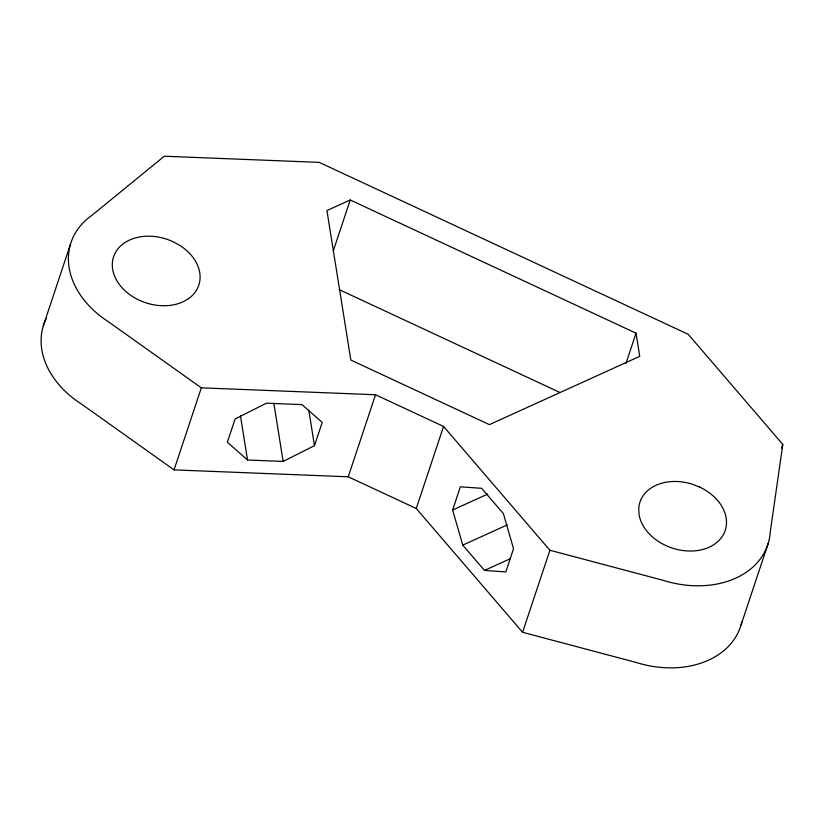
<?xml version="1.0" encoding="UTF-8"?>
<svg xmlns="http://www.w3.org/2000/svg" width="824" height="824" viewBox="0 0 824 824"><rect width="100%" height="100%" fill="white"/><g stroke="black" fill="none" stroke-linecap="round" stroke-linejoin="round"><path stroke-width="1.24" d="M782.8 444.424L770.296 531.717A89.816 66.95 18.4 0 1 663.248 580.354L549.896 550.247L443.549 426.441L375.528 394.748L201.334 387.836L108.727 321.978A89.816 66.95 18.4 0 1 91.701 215.517L164.285 156.22L319.218 162.369L688.215 334.307L782.8 444.424L781.595 448.04M43.26 326.005L70.555 243.956M741.847 621.924A89.816 66.95 18.4 0 1 635.963 662.403L522.601 632.296L416.254 508.49L348.233 476.797L174.039 469.876L201.334 387.836M333.359 250.681L350.221 199.995L636.025 333.174L639.733 356.329L489.415 424.628L350.839 360.057L326.932 210.583L350.221 199.995M314.469 445.65L322.194 422.424L302.037 404.615L266.43 403.204L235.097 418.973L227.373 442.2L247.53 460.008L283.137 461.419L314.469 445.65L308.804 410.218M348.233 476.797L375.528 394.748M416.254 508.49L443.549 426.441M452.634 510.025L460.358 486.809L481.659 488.313L503.392 513.62L513.527 548.712L505.802 571.928L484.502 570.424L462.758 545.117L452.634 510.025L487.736 494.07M522.601 632.296L549.896 550.247M625.993 363.332L636.025 333.174M740.951 625.303L768.246 543.263M462.758 545.117L507.234 524.909M484.502 570.424L510.252 558.724M339.261 289.657L559.733 392.389M174.039 469.876L81.432 404.028A89.816 66.95 18.4 0 1 46.257 318.394M273.826 403.204L283.137 461.419M240.443 415.708L247.53 460.008M188.449 298.7L182.784 301.924A44.908 33.475 18.4 0 1 112.651 269.242A44.908 33.475 18.4 0 1 173.153 241.751L179.931 245.47A44.908 33.475 18.4 0 1 188.449 298.7M699.555 487.025L692.273 484.193A44.908 33.475 18.4 0 0 638.744 508.511L639.053 514.516A44.908 33.475 18.4 0 0 709.186 547.198A44.908 33.475 18.4 0 0 699.555 487.025"/></g></svg>
